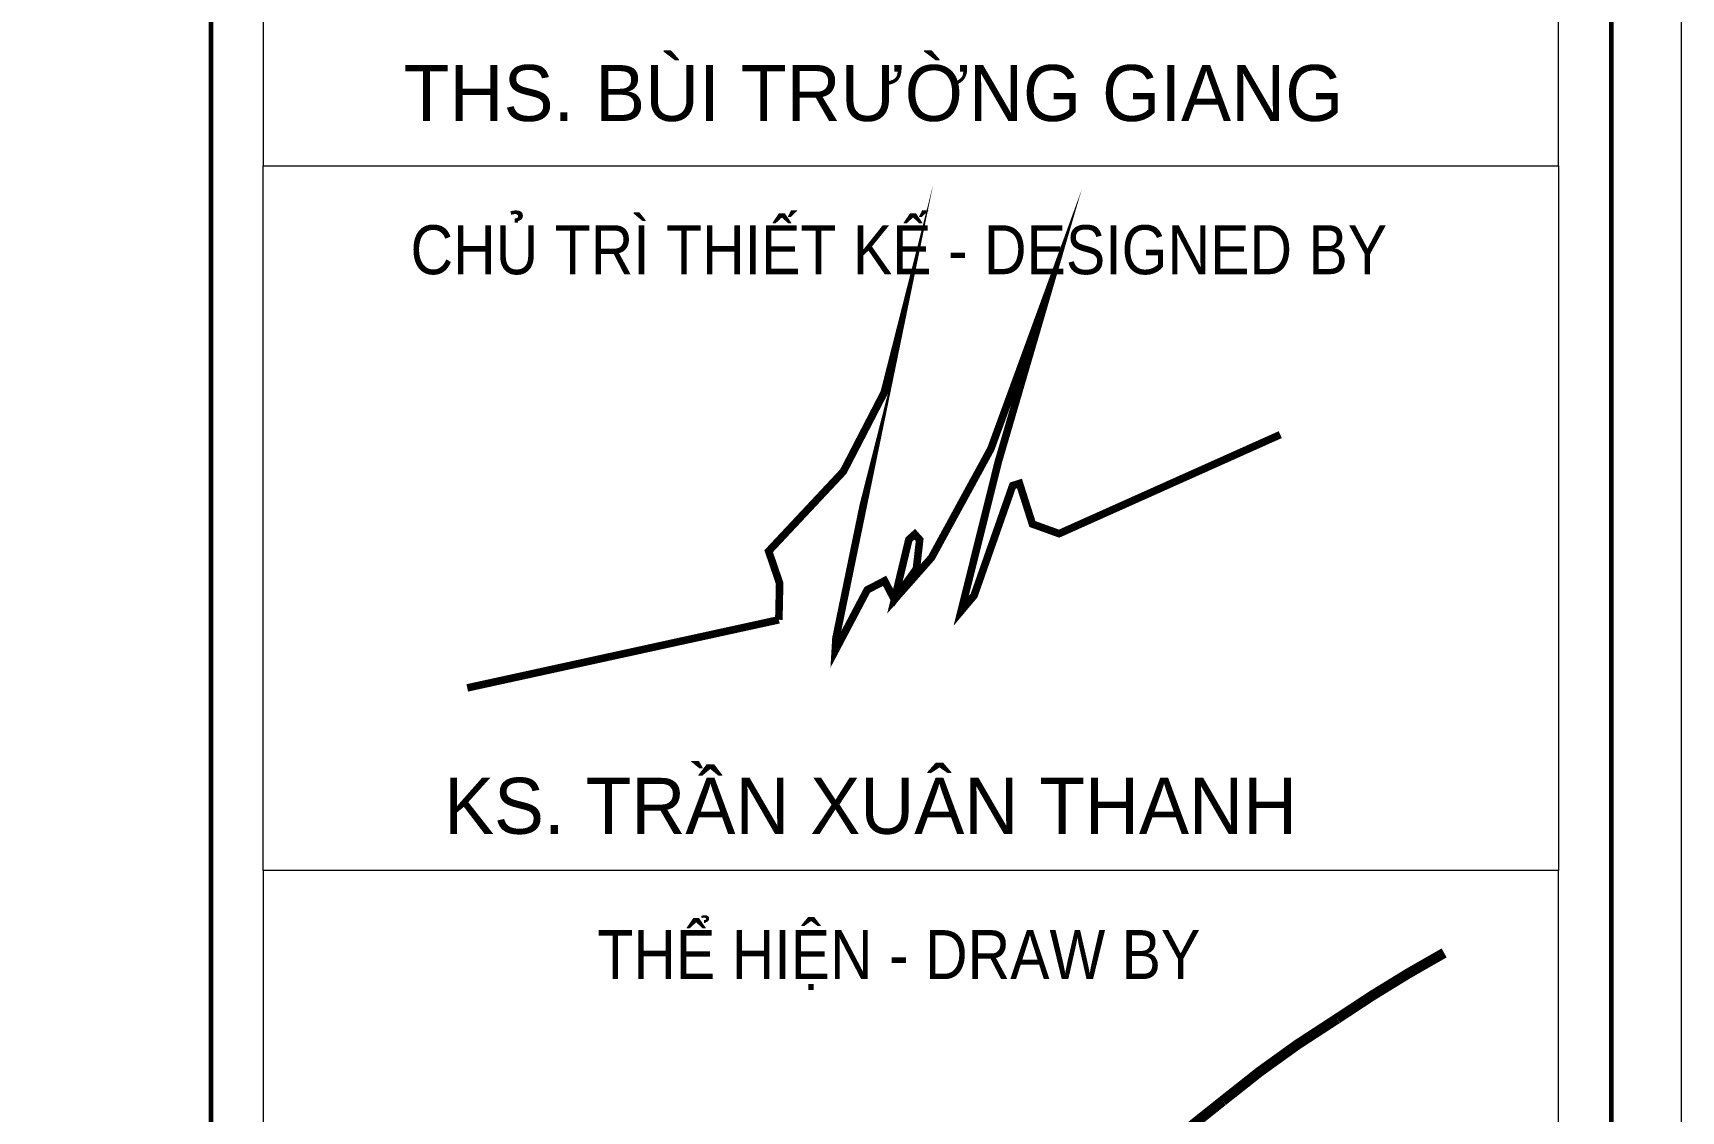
# Model space of a CAD drawing. Header units: millimetres. Extents: x -295047 to 263296, y -724756 to -308748.
# Drawn here: x -23735 to -20204, y -358910 to -356600 of the extents above; entities that cross this region are included whole.
import ezdxf
from ezdxf.enums import TextEntityAlignment as Align

# ---------------------------------------------------------------- set-up
doc = ezdxf.new("R2010")
doc.units = ezdxf.units.MM
doc.header["$MEASUREMENT"] = 0
doc.layers.get('Defpoints').update_dxf_attribs({"color": 1})
for name, color, linetype, lineweight in [('Khungten_LCDI', 7, 'Continuous', 5), ('LC ISO', 153, 'Continuous', 13), ('LC Net thay', 7, 'Continuous', 25), ('LC Text1', 3, 'Continuous', 20)]:
    doc.layers.add(name, color=color, linetype=linetype, lineweight=lineweight)
doc.styles.add('Khungten', font='VHAVAN.TTF', dxfattribs={"width": 0.9, "height": 5000})
doc.styles.add('Title', font='VHBLACK.TTF', dxfattribs={"width": 0.8})
doc.styles.add('VNAVANTH', font='VHAVANB.TTF', dxfattribs={"width": 0.6})

# ---------------------------------------------------------------- blocks, each defined once
blk = doc.blocks.new('lcdi KC')
at = {"layer": 'Defpoints', "lineweight": 0}
blk.add_lwpolyline([(-1199.999999582767, -14849.99999999255), (-1199.999999582767, 14849.99999999255), (40799.99891111254, 14849.99999999255), (40799.99891111254, -14849.99999999255)], close=True, dxfattribs=at)
at = {"layer": 'Khungten_LCDI', "color": 5, "lineweight": 60}
blk.add_line((36600.02574175596, 14649.99999999255), (36600.02574175596, -14649.99999999255), dxfattribs=at)
at = {"layer": 'Khungten_LCDI', "color": 5, "lineweight": 25}
blk.add_line((40599.99891117215, -14649.99999999255), (40599.99891117215, 14649.99999999255), dxfattribs=at)
at = {"layer": 'Khungten_LCDI', "color": 5, "lineweight": 60}
blk.add_lwpolyline([(0, -14649.99999999255), (0, 14649.99999999255), (40599.99891117215, 14649.99999999255), (40599.99891117215, -14649.99999999255)], close=True, dxfattribs=at)
at = {"layer": 'Khungten_LCDI', "color": 9, "lineweight": 15}
for points in [[(36750.02493607998, -1521.876888302984), (40449.99971687794, -1521.876888302984), (40449.99971687794, 446.3150240202522), (36750.02493607998, 446.3150240202522)], [(36750.02493607998, -1521.876888302984), (40449.99971675873, -1521.876888302984), (40449.99971675873, -3535.499688288095), (36750.02493607998, -3535.499688288095)], [(36750.02493607998, -5526.407044445994), (40449.99971687794, -5526.407044445994), (40449.99971675873, -3535.499688288095), (36750.02493593097, -3535.499688288095)]]:
    blk.add_lwpolyline(points, close=True, dxfattribs=at)
at = {"layer": 'LC ISO', "const_width": 21.59999986938455}
for points in [[(38222.87702546236, -2819.006832361096), (38225.15769953859, -2714.715486140049), (38193.79031996472, -2622.924059776804), (38407.04460646683, -2395.492284381908), (38523.8262777643, -2169.762140353749), (38558.67253674952, -2032.679784862168), (38386.02921166173, -2871.303554534645), (38383.96146025883, -2906.877045241759), (38424.12258092685, -2830.700591116914), (38475.37286368113, -2733.490534520373), (38525.0393447312, -2707.633036195464), (38553.04786877186, -2761.431157383628), (38615.80652705501, -2673.155546419517), (38625.24753596608, -2590.280859757826), (38611.2237154604, -2574.623130395001), (38594.23548872583, -2589.838608764492), (38553.04786877186, -2761.431157383628), (38659.01720133603, -2641.267541570363), (38828.42130223992, -2330.823500328781), (38987.05785600808, -1897.284537509688), (38849.66726252997, -2368.112942303163), (38748.80006207717, -2773.183468404684), (38743.75038439278, -2793.462365678293), (38780.60777524884, -2749.615485156777), (38890.75088356617, -2435.689090781223), (38910.24169327107, -2429.476973555371), (38947.18858696246, -2545.399588655011), (39023.38929905652, -2572.870385124954), (39655.19288325193, -2290.036959387598)], [(37332.86057292018, -3013.557969695677), (38222.87702546236, -2819.006832361096)]]:
    blk.add_lwpolyline(points, dxfattribs=at)
at = {"layer": 'LC ISO', "const_width": 29.4}
blk.add_lwpolyline([(39247.97026216303, -4420.493653487561, -0.0590127673894997), (39490.81993291506, -4193.507013647695, -0.03440034268406823), (39817.51842516952, -3958.625984949723, -0.02324912255646122), (40123.30013847916, -3770.72540812742)], format="xyb", dxfattribs=at)
at = {"color": 7, "style": 'VNAVANTH'}
for s, p in [('ths. bïi tr\xadêng giang', (38493.4381481111, -1394.128151668134)), ('ks. TRÇN XU¢N THANH ', (38514.71856093407, -3430.466395475567))]:
    blk.add_text(s, height=159.9999958502171, dxfattribs=at).set_placement(p, align=Align.CENTER)
at = {"color": 7, "style": 'Khungten', "width": 0.9}
for s, p in [('chñ tr× thiÕt kÕ - designed by', (38565.57105228305, -1831.807858450236)), ('thÓ hiÖn - draw by', (38565.57105228305, -3845.430658435347))]:
    blk.add_text(s, height=139.9999963689399, dxfattribs=at).set_placement(p, align=Align.CENTER)
at = {"color": 7, "style": 'Khungten', "width": 0.8}
for tag, p in [('REVISION', (39498.75262445212, -10746.30395446718)), ('NGAYHT', (39546.07413610817, -11609.37091637403))]:
    blk.add_attdef(tag, text='', height=199.998925739526, dxfattribs=at).set_placement(p, align=Align.CENTER)
at = {"layer": 'LC Text1', "style": 'Title', "width": 1.485915225563207}
for tag, p, p2 in [('TENBANVE1', (36912.6576448679, -8885.760238945484), (40339.14494544267, -8885.760238945484)), ('TENBANVE2', (36912.6576448679, -9562.4655643329), (40339.14494544267, -9562.4655643329))]:
    blk.add_attdef(tag, text='', height=249.9999935159642, dxfattribs=at).set_placement(p, p2, align=Align.FIT)
at = {"layer": 'LC Text1', "style": 'Title', "width": 0.7}
blk.add_attdef('SOBANVE', text='', height=249.9999935159642, dxfattribs=at).set_placement((39561.98223525287, -13896.18071823567), align=Align.CENTER)

msp = doc.modelspace()

# ---------------------------------------------------------------- block references
at = {"layer": 'LC Net thay', "xscale": 0.7500000000000003, "yscale": 0.7500000000000003, "zscale": 0.7500000000000003}
msp.add_blockref('lcdi KC', (-50804.2272588694, -355742.7570473381), dxfattribs=at)

doc.saveas('drawing.dxf')
